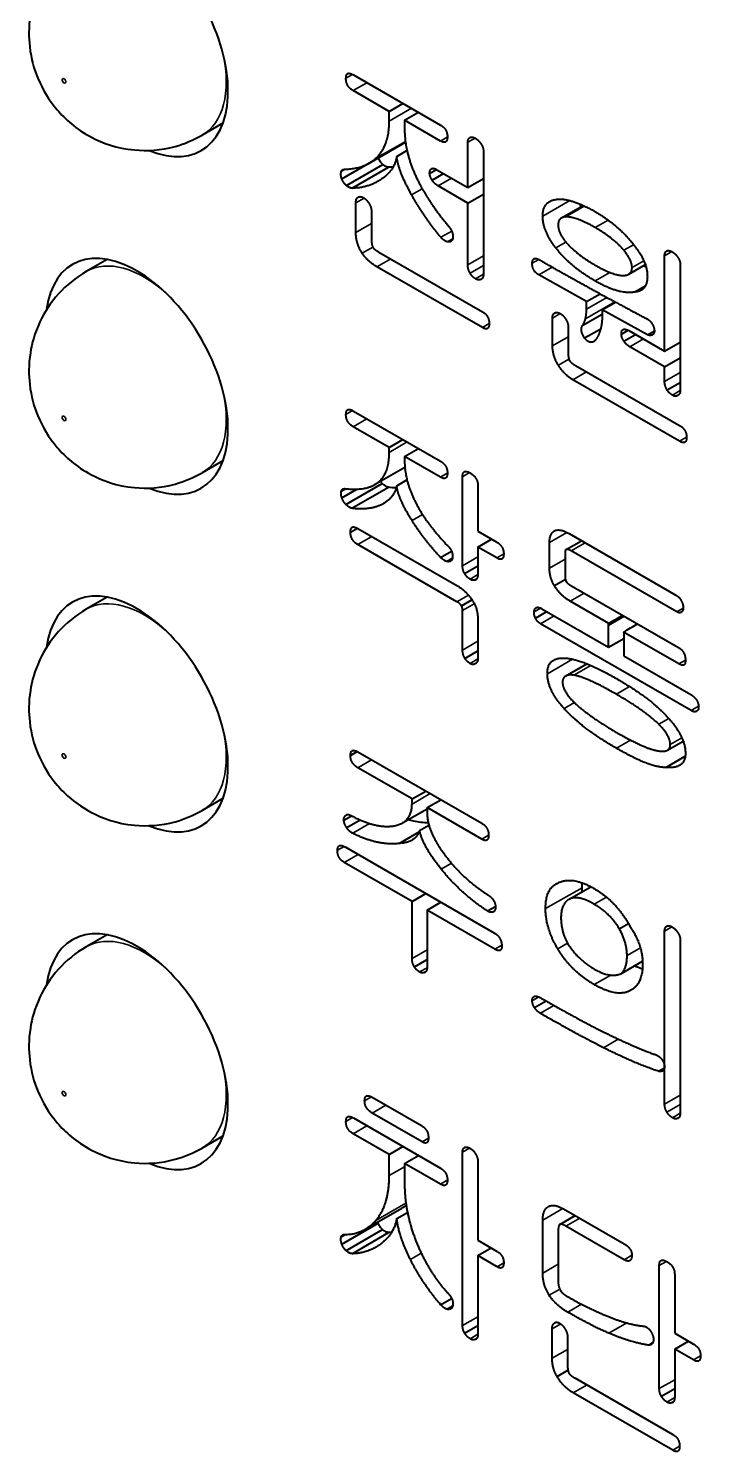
# Model space of a CAD drawing. Header units: millimetres. Extents: x 12 to 1415, y 12 to 997.
# Drawn here: x 1039.12 to 1046.94, y 760.18 to 776.72 of the extents above; entities that cross this region are included whole.
import ezdxf

# ---------------------------------------------------------------- set-up
doc = ezdxf.new("R2010")
doc.units = ezdxf.units.MM
doc.header["$LTSCALE"] = 1.2
doc.layers.add('가시적인 것(ISO)', color=7, linetype='Continuous', lineweight=40)
doc.layers.add('가시적인 좁은 것(ISO)', color=7, linetype='Continuous', lineweight=35)

msp = doc.modelspace()

# ---------------------------------------------------------------- linework, layer by layer
at = {"layer": '가시적인 것(ISO)'}
for p, q in [((1042.901, 776.179), (1043.916, 775.595)), ((1043.318, 775.755), (1042.898, 775.996)), ((1043.318, 775.755), (1043.478, 775.847)), ((1043.318, 775.642), (1043.318, 775.755)), ((1043.497, 775.652), (1043.657, 775.744)), ((1041.384, 775.618), (1041.141, 775.478)), ((1043.916, 775.41), (1043.497, 775.652)), ((1043.497, 775.652), (1043.497, 775.544)), ((1043.086, 775.153), (1043.507, 775.395)), ((1044.232, 774.87), (1044.232, 775.395)), ((1043.405, 775.229), (1043.524, 775.298)), ((1044.414, 775.292), (1044.414, 773.866)), ((1042.766, 774.969), (1043.191, 775.213)), ((1042.82, 774.892), (1043.244, 775.136)), ((1042.886, 774.862), (1043.31, 775.106)), ((1043.788, 775.034), (1043.868, 775.08)), ((1043.873, 775.077), (1044.232, 774.87)), ((1043.816, 774.956), (1043.95, 775.033)), ((1044.232, 774.87), (1044.414, 774.975)), ((1044.232, 774.689), (1043.886, 774.889)), ((1044.232, 774.689), (1044.414, 774.794)), ((1042.93, 774.347), (1042.93, 774.69)), ((1043.112, 774.586), (1043.112, 774.263)), ((1044.232, 773.97), (1044.232, 774.689)), ((1045.322, 774.517), (1045.573, 774.661)), ((1045.366, 774.529), (1045.585, 774.656)), ((1043.198, 774.119), (1044.402, 773.426)), ((1046.522, 772.967), (1046.522, 774.076)), ((1040.036, 774.033), (1039.794, 773.893)), ((1044.402, 773.242), (1043.175, 773.948)), ((1046.104, 773.862), (1046.298, 773.974)), ((1046.704, 773.973), (1046.704, 772.509)), ((1044.388, 773.803), (1044.393, 773.806)), ((1045.613, 773.543), (1045.059, 773.854)), ((1045.613, 773.543), (1045.772, 773.634)), ((1046.178, 773.656), (1046.298, 773.725)), ((1045.243, 773.411), (1045.247, 773.413)), ((1045.613, 773.455), (1045.613, 773.543)), ((1045.795, 773.446), (1045.952, 773.536)), ((1046.324, 773.159), (1045.795, 773.446)), ((1045.795, 773.446), (1045.795, 773.37)), ((1045.218, 773.029), (1045.218, 773.353)), ((1045.4, 773.249), (1045.4, 772.945)), ((1045.571, 773.27), (1045.795, 773.399)), ((1045.591, 773.121), (1045.778, 773.229)), ((1046.019, 773.164), (1046.099, 773.21)), ((1046.049, 773.083), (1046.184, 773.161)), ((1046.104, 773.207), (1046.522, 772.967)), ((1046.324, 773.159), (1046.403, 773.204)), ((1046.522, 772.785), (1046.118, 773.018)), ((1046.522, 772.967), (1046.704, 773.071)), ((1045.487, 772.801), (1046.697, 772.104)), ((1046.522, 772.785), (1046.704, 772.89)), ((1046.522, 772.614), (1046.522, 772.785)), ((1046.697, 771.92), (1045.454, 772.636)), ((1046.55, 772.517), (1046.704, 772.605)), ((1046.66, 772.447), (1046.688, 772.463)), ((1042.901, 772.272), (1043.916, 771.688)), ((1043.318, 771.848), (1042.898, 772.09)), ((1043.318, 771.848), (1043.478, 771.94)), ((1043.318, 771.791), (1043.318, 771.848)), ((1043.497, 771.745), (1043.657, 771.837)), ((1041.384, 771.693), (1041.141, 771.554)), ((1043.148, 771.416), (1043.5, 771.619)), ((1043.916, 771.503), (1043.497, 771.745)), ((1043.497, 771.745), (1043.497, 771.693)), ((1042.812, 771.187), (1043.236, 771.431)), ((1043.405, 771.404), (1043.524, 771.473)), ((1044.171, 770.473), (1044.171, 771.508)), ((1042.76, 771.34), (1042.81, 771.369)), ((1042.766, 771.264), (1042.94, 771.364)), ((1042.883, 771.141), (1043.308, 771.385)), ((1044.349, 771.405), (1044.349, 770.876)), ((1042.868, 770.862), (1042.95, 770.909)), ((1042.952, 770.907), (1044.105, 770.244)), ((1044.349, 770.876), (1044.569, 770.749)), ((1044.349, 770.691), (1044.509, 770.783)), ((1045.375, 770.662), (1045.554, 770.765)), ((1045.378, 770.663), (1045.555, 770.765)), ((1045.41, 770.849), (1046.654, 770.132)), ((1044.105, 770.056), (1042.952, 770.72)), ((1043.915, 770.571), (1044.042, 770.644)), ((1044.569, 770.564), (1044.349, 770.691)), ((1044.349, 770.691), (1044.349, 770.37)), ((1045.183, 770.447), (1045.183, 770.744)), ((1045.364, 770.628), (1045.364, 770.35)), ((1046.665, 769.938), (1045.433, 770.647)), ((1043.988, 770.523), (1044.053, 770.56)), ((1044.195, 770.384), (1044.349, 770.473)), ((1044.319, 770.311), (1044.333, 770.319)), ((1045.239, 770.244), (1045.367, 770.318)), ((1040.036, 770.109), (1039.794, 769.969)), ((1045.43, 770.245), (1046.683, 769.524)), ((1044.158, 770.009), (1044.28, 770.079)), ((1044.171, 769.493), (1044.171, 769.953)), ((1045.019, 769.865), (1045.152, 769.941)), ((1045.095, 769.974), (1045.87, 769.527)), ((1045.872, 769.803), (1045.423, 770.061)), ((1044.349, 769.85), (1044.349, 769.39)), ((1046.83, 768.79), (1045.077, 769.8)), ((1045.87, 769.527), (1045.87, 769.78)), ((1045.87, 769.527), (1046.046, 769.629)), ((1046.687, 769.334), (1046.045, 769.703)), ((1046.046, 769.684), (1046.046, 769.426)), ((1044.198, 769.397), (1044.349, 769.484)), ((1044.304, 769.329), (1044.334, 769.346)), ((1045.369, 769.191), (1045.617, 769.334)), ((1046.046, 769.426), (1046.828, 768.976)), ((1042.868, 768.27), (1042.945, 768.315)), ((1042.953, 768.31), (1044.395, 767.48)), ((1046.556, 768.33), (1046.738, 768.435)), ((1043.583, 767.763), (1042.952, 768.126)), ((1046.535, 768.13), (1046.762, 768.262)), ((1043.583, 767.763), (1043.743, 767.855)), ((1041.384, 767.769), (1041.141, 767.629)), ((1043.474, 767.485), (1043.759, 767.65)), ((1043.583, 767.703), (1043.583, 767.763)), ((1043.759, 767.662), (1043.919, 767.754)), ((1044.395, 767.296), (1043.759, 767.662)), ((1043.759, 767.662), (1043.759, 767.598)), ((1042.79, 767.517), (1042.878, 767.568)), ((1042.821, 767.577), (1042.83, 767.582)), ((1042.823, 767.43), (1042.979, 767.519)), ((1043.671, 767.396), (1043.78, 767.458)), ((1043.432, 767.246), (1043.666, 767.381)), ((1042.804, 767.205), (1044.543, 766.204)), ((1043.583, 766.572), (1042.795, 767.026)), ((1043.583, 766.572), (1043.743, 766.664)), ((1045.412, 766.598), (1045.664, 766.743)), ((1043.583, 765.907), (1043.583, 766.572)), ((1043.759, 766.471), (1043.919, 766.563)), ((1044.547, 766.017), (1043.759, 766.471)), ((1043.759, 766.471), (1043.759, 765.808)), ((1044.461, 766.461), (1044.555, 766.515)), ((1044.527, 766.45), (1044.535, 766.455)), ((1045.994, 766.255), (1046.101, 766.317)), ((1040.036, 766.185), (1039.794, 766.045)), ((1046.522, 764.217), (1046.522, 766.228)), ((1046.704, 766.125), (1046.704, 764.112)), ((1043.611, 765.81), (1043.759, 765.896)), ((1046.013, 765.732), (1046.265, 765.877)), ((1043.733, 765.748), (1043.739, 765.751)), ((1045.008, 765.338), (1045.142, 765.415)), ((1046.451, 764.598), (1046.519, 764.638)), ((1043.12, 764.296), (1043.692, 763.967)), ((1042.901, 764.055), (1043.916, 763.471)), ((1043.7, 763.778), (1043.12, 764.112)), ((1046.678, 764.052), (1046.684, 764.056)), ((1041.384, 763.845), (1041.141, 763.705)), ((1043.318, 763.631), (1042.898, 763.872)), ((1043.318, 763.631), (1043.478, 763.723)), ((1044.171, 761.642), (1044.171, 763.658)), ((1043.318, 763.386), (1043.318, 763.631)), ((1043.497, 763.528), (1043.657, 763.62)), ((1043.916, 763.286), (1043.497, 763.528)), ((1043.497, 763.528), (1043.497, 763.283)), ((1044.349, 763.555), (1044.349, 762.634)), ((1043.04, 762.761), (1043.464, 763.006)), ((1045.345, 762.999), (1046.053, 762.591)), ((1042.766, 762.589), (1043.191, 762.833)), ((1043.405, 762.886), (1043.53, 762.958)), ((1045.104, 762.252), (1045.104, 762.869)), ((1045.301, 762.818), (1045.48, 762.921)), ((1042.815, 762.513), (1043.239, 762.758)), ((1042.886, 762.478), (1043.31, 762.723)), ((1045.283, 762.723), (1045.283, 762.162)), ((1046.051, 762.408), (1045.374, 762.798)), ((1044.349, 762.634), (1044.573, 762.505)), ((1044.349, 762.455), (1044.505, 762.545)), ((1044.573, 762.326), (1044.349, 762.455)), ((1044.349, 762.455), (1044.349, 761.539)), ((1046.46, 760.91), (1046.46, 762.341)), ((1046.639, 762.238), (1046.639, 761.554)), ((1043.916, 761.885), (1044.044, 761.959)), ((1045.243, 761.674), (1045.25, 761.678)), ((1044.195, 761.556), (1044.349, 761.645)), ((1045.214, 761.263), (1045.214, 761.604)), ((1045.393, 761.501), (1045.393, 761.176)), ((1046.639, 761.554), (1046.859, 761.428)), ((1044.322, 761.483), (1044.333, 761.49)), ((1046.337, 761.415), (1046.386, 761.444)), ((1046.639, 761.37), (1046.799, 761.462)), ((1046.859, 761.243), (1046.639, 761.37)), ((1046.639, 761.37), (1046.639, 760.807)), ((1045.271, 761.051), (1045.397, 761.124)), ((1045.477, 761.034), (1046.616, 760.378)), ((1046.616, 760.194), (1045.459, 760.86)), ((1046.485, 760.821), (1046.639, 760.91)), ((1046.61, 760.747), (1046.622, 760.754))]:
    msp.add_line(p, q, dxfattribs=at)
for centre in [(1040.382, 776.599), (1040.382, 772.675), (1040.382, 768.75), (1040.382, 764.826)]:
    msp.add_ellipse(centre, major_axis=(-0.749, 1.3), ratio=0.578093, start_param=2.493727, end_param=6.931051, dxfattribs=at)
for points, knots in [([(1039.794, 777.818), (1039.671, 777.747), (1039.56, 777.656), (1039.376, 777.452), (1039.304, 777.339), (1039.193, 777.103), (1039.16, 776.982), (1039.12, 776.732), (1039.123, 776.612), (1039.151, 776.363), (1039.186, 776.246), (1039.286, 776.005), (1039.357, 775.888), (1039.549, 775.663), (1039.668, 775.552), (1039.982, 775.387), (1040.144, 775.325), (1040.497, 775.293), (1040.661, 775.302), (1040.935, 775.377), (1041.042, 775.421), (1041.141, 775.478)], [2.354261, 2.354261, 2.354261, 2.354261, 2.539261, 2.539261, 2.736733, 2.736733, 2.973072, 2.973072, 3.2821, 3.2821, 3.703179, 3.703179, 4.238326, 4.238326, 4.756496, 4.756496, 5.108856, 5.108856, 5.346356, 5.346356, 5.495853, 5.495853, 5.495853, 5.495853]), ([(1043.244, 775.136), (1043.233, 775.146), (1043.223, 775.158), (1043.204, 775.184), (1043.197, 775.198), (1043.191, 775.213)], [-0.01628679, -0.01628679, -0.01628679, -0.01628679, -0.00815196, -0.00815196, 0, 0, 0, 0]), ([(1043.31, 775.106), (1043.3, 775.107), (1043.288, 775.109), (1043.266, 775.12), (1043.255, 775.127), (1043.244, 775.136)], [-0.01606086, -0.01606086, -0.01606086, -0.01606086, -0.00776276, -0.00776276, 0, 0, 0, 0]), ([(1045.55, 774.648), (1045.549, 774.65), (1045.549, 774.653), (1045.546, 774.662), (1045.544, 774.668), (1045.542, 774.675)], [-0.025621611, -0.025621611, -0.025621611, -0.025621611, -0.024255516, -0.024255516, -0.020637412, -0.020637412, -0.020637412, -0.020637412]), ([(1039.794, 773.893), (1039.671, 773.823), (1039.56, 773.732), (1039.376, 773.528), (1039.304, 773.415), (1039.193, 773.178), (1039.16, 773.057), (1039.12, 772.808), (1039.123, 772.688), (1039.151, 772.439), (1039.186, 772.322), (1039.286, 772.081), (1039.357, 771.964), (1039.549, 771.739), (1039.668, 771.628), (1039.982, 771.463), (1040.144, 771.401), (1040.497, 771.369), (1040.661, 771.377), (1040.935, 771.453), (1041.042, 771.496), (1041.141, 771.554)], [2.354261, 2.354261, 2.354261, 2.354261, 2.539261, 2.539261, 2.736733, 2.736733, 2.973072, 2.973072, 3.2821, 3.2821, 3.703179, 3.703179, 4.238326, 4.238326, 4.756496, 4.756496, 5.108856, 5.108856, 5.346356, 5.346356, 5.495853, 5.495853, 5.495853, 5.495853]), ([(1043.308, 771.385), (1043.296, 771.389), (1043.283, 771.395), (1043.259, 771.41), (1043.247, 771.42), (1043.236, 771.431)], [-0.01722021, -0.01722021, -0.01722021, -0.01722021, -0.0085263, -0.0085263, 0, 0, 0, 0]), ([(1039.794, 769.969), (1039.671, 769.898), (1039.56, 769.807), (1039.376, 769.603), (1039.304, 769.49), (1039.193, 769.254), (1039.16, 769.133), (1039.12, 768.884), (1039.123, 768.763), (1039.151, 768.515), (1039.186, 768.397), (1039.286, 768.157), (1039.357, 768.039), (1039.549, 767.814), (1039.668, 767.704), (1039.982, 767.539), (1040.144, 767.477), (1040.497, 767.445), (1040.661, 767.453), (1040.935, 767.528), (1041.042, 767.572), (1041.141, 767.629)], [2.354261, 2.354261, 2.354261, 2.354261, 2.539261, 2.539261, 2.736733, 2.736733, 2.973072, 2.973072, 3.2821, 3.2821, 3.703179, 3.703179, 4.238326, 4.238326, 4.756496, 4.756496, 5.108856, 5.108856, 5.346356, 5.346356, 5.495853, 5.495853, 5.495853, 5.495853]), ([(1046.743, 768.421), (1046.738, 768.422), (1046.734, 768.424), (1046.728, 768.427), (1046.727, 768.427), (1046.725, 768.428)], [-0.082084326, -0.082084326, -0.082084326, -0.082084326, -0.078669965, -0.078669965, -0.077842253, -0.077842253, -0.077842253, -0.077842253]), ([(1043.773, 767.485), (1043.718, 767.485), (1043.66, 767.492), (1043.58, 767.509), (1043.558, 767.515), (1043.537, 767.521)], [-0.11230355, -0.11230355, -0.11230355, -0.11230355, -0.06842516, -0.06842516, -0.05257101, -0.05257101, -0.05257101, -0.05257101]), ([(1039.794, 766.045), (1039.671, 765.974), (1039.56, 765.883), (1039.376, 765.679), (1039.304, 765.566), (1039.193, 765.33), (1039.16, 765.209), (1039.12, 764.959), (1039.123, 764.839), (1039.151, 764.59), (1039.186, 764.473), (1039.286, 764.232), (1039.357, 764.115), (1039.549, 763.89), (1039.668, 763.779), (1039.982, 763.615), (1040.144, 763.553), (1040.497, 763.52), (1040.661, 763.529), (1040.935, 763.604), (1041.042, 763.648), (1041.141, 763.705)], [2.354261, 2.354261, 2.354261, 2.354261, 2.539261, 2.539261, 2.736733, 2.736733, 2.973072, 2.973072, 3.2821, 3.2821, 3.703179, 3.703179, 4.238326, 4.238326, 4.756496, 4.756496, 5.108856, 5.108856, 5.346356, 5.346356, 5.495853, 5.495853, 5.495853, 5.495853]), ([(1043.239, 762.758), (1043.229, 762.768), (1043.22, 762.78), (1043.203, 762.805), (1043.196, 762.819), (1043.191, 762.833)], [-0.01531251, -0.01531251, -0.01531251, -0.01531251, -0.00772688, -0.00772688, 0, 0, 0, 0]), ([(1043.31, 762.723), (1043.299, 762.724), (1043.287, 762.727), (1043.263, 762.739), (1043.251, 762.747), (1043.239, 762.758)], [-0.01738165, -0.01738165, -0.01738165, -0.01738165, -0.00873453, -0.00873453, 0, 0, 0, 0])]:
    msp.add_open_spline(points, degree=3, knots=knots, dxfattribs=at)
for points, degree in [([(1042.815, 776.14), (1042.815, 776.229), (1042.901, 776.179)], 2), ([(1042.898, 775.996), (1042.813, 776.045), (1042.815, 776.14)], 2), ([(1043.16, 775.207), (1043.318, 775.349), (1043.318, 775.642)], 2), ([(1043.916, 775.595), (1043.995, 775.55), (1043.995, 775.459)], 2), ([(1043.497, 775.544), (1043.497, 775.253), (1043.659, 774.935)], 2), ([(1043.995, 775.459), (1043.995, 775.365), (1043.916, 775.41)], 2), ([(1044.232, 775.395), (1044.232, 775.438), (1044.26, 775.452)], 2), ([(1044.26, 775.452), (1044.285, 775.462), (1044.323, 775.44)], 2), ([(1044.323, 775.44), (1044.359, 775.419), (1044.384, 775.379)], 2), ([(1043.405, 775.229), (1043.378, 775.066), (1043.23, 774.969)], 2), ([(1043.579, 774.784), (1043.425, 775.057), (1043.405, 775.229)], 2), ([(1044.384, 775.379), (1044.414, 775.338), (1044.414, 775.292)], 2), ([(1042.76, 775.054), (1042.766, 775.08), (1042.795, 775.081)], 2), ([(1042.795, 775.081), (1043.028, 775.087), (1043.16, 775.207)], 2), ([(1043.191, 775.213), (1043.191, 775.213), (1043.191, 775.213), (1043.191, 775.213)], 3), ([(1043.363, 775.108), (1043.346, 775.107), (1043.328, 775.106), (1043.31, 775.106)], 3), ([(1043.788, 775.034), (1043.788, 775.075), (1043.81, 775.088)], 2), ([(1043.81, 775.088), (1043.832, 775.101), (1043.873, 775.077)], 2), ([(1042.766, 774.969), (1042.75, 775.015), (1042.76, 775.054)], 2), ([(1042.82, 774.892), (1042.786, 774.923), (1042.766, 774.969)], 2), ([(1042.886, 774.862), (1042.852, 774.864), (1042.82, 774.892)], 2), ([(1043.23, 774.969), (1043.08, 774.863), (1042.886, 774.862)], 2), ([(1043.659, 774.935), (1043.784, 774.688), (1044.01, 774.418)], 2), ([(1043.816, 774.956), (1043.791, 774.996), (1043.788, 775.034)], 2), ([(1043.886, 774.889), (1043.843, 774.913), (1043.816, 774.956)], 2), ([(1042.93, 774.69), (1042.93, 774.743), (1042.956, 774.758)], 2), ([(1042.956, 774.758), (1042.981, 774.772), (1043.021, 774.749)], 2), ([(1043.021, 774.749), (1043.058, 774.728), (1043.085, 774.68)], 2), ([(1043.919, 774.291), (1043.725, 774.523), (1043.579, 774.784)], 2), ([(1045.104, 774.537), (1045.104, 774.707), (1045.256, 774.731)], 2), ([(1045.256, 774.731), (1045.419, 774.758), (1045.714, 774.588)], 2), ([(1043.085, 774.68), (1043.112, 774.638), (1043.112, 774.586)], 2), ([(1045.714, 774.588), (1046.004, 774.421), (1046.178, 774.181)], 2), ([(1044.01, 774.418), (1044.048, 774.372), (1044.056, 774.326)], 2), ([(1045.256, 774.168), (1045.104, 774.365), (1045.104, 774.537)], 2), ([(1045.366, 774.529), (1045.283, 774.521), (1045.283, 774.434)], 2), ([(1045.283, 774.434), (1045.283, 774.346), (1045.367, 774.244)], 2), ([(1045.714, 774.404), (1045.491, 774.532), (1045.366, 774.529)], 2), ([(1046.048, 774.14), (1045.932, 774.278), (1045.714, 774.404)], 2), ([(1043.003, 774.108), (1042.93, 774.219), (1042.93, 774.347)], 2), ([(1043.112, 774.263), (1043.112, 774.202), (1043.129, 774.171)], 2), ([(1043.993, 774.239), (1043.953, 774.25), (1043.919, 774.291)], 2), ([(1044.05, 774.257), (1044.026, 774.229), (1043.993, 774.239)], 2), ([(1044.056, 774.326), (1044.065, 774.28), (1044.05, 774.257)], 2), ([(1045.367, 774.244), (1045.491, 774.096), (1045.714, 773.968)], 2), ([(1043.175, 773.948), (1043.065, 774.011), (1043.003, 774.108)], 2), ([(1043.129, 774.171), (1043.142, 774.152), (1043.198, 774.119)], 2), ([(1045.714, 773.784), (1045.419, 773.953), (1045.256, 774.168)], 2), ([(1046.143, 773.939), (1046.143, 774.025), (1046.048, 774.14)], 2), ([(1046.178, 774.181), (1046.321, 774.006), (1046.321, 773.836)], 2), ([(1046.522, 774.076), (1046.522, 774.119), (1046.55, 774.134)], 2), ([(1046.55, 774.134), (1046.574, 774.143), (1046.613, 774.121)], 2), ([(1046.613, 774.121), (1046.649, 774.101), (1046.673, 774.061)], 2), ([(1044.259, 773.874), (1044.232, 773.919), (1044.232, 773.97)], 2), ([(1044.982, 773.99), (1044.985, 774.076), (1045.066, 774.029)], 2), ([(1045.059, 773.854), (1044.979, 773.9), (1044.982, 773.99)], 2), ([(1045.066, 774.029), (1045.386, 773.845), (1045.725, 773.66)], 2), ([(1045.714, 773.968), (1045.932, 773.842), (1046.048, 773.847)], 2), ([(1046.048, 773.847), (1046.143, 773.853), (1046.143, 773.939)], 2), ([(1046.307, 773.944), (1046.296, 773.949), (1046.284, 773.954), (1046.272, 773.959)], 3), ([(1046.673, 774.061), (1046.704, 774.02), (1046.704, 773.973)], 2), ([(1044.323, 773.808), (1044.283, 773.831), (1044.259, 773.874)], 2), ([(1044.388, 773.803), (1044.36, 773.787), (1044.323, 773.808)], 2), ([(1044.414, 773.866), (1044.414, 773.815), (1044.388, 773.803)], 2), ([(1046.178, 773.656), (1046.004, 773.617), (1045.714, 773.784)], 2), ([(1046.321, 773.836), (1046.321, 773.666), (1046.178, 773.656)], 2), ([(1045.725, 773.66), (1046.097, 773.456), (1046.302, 773.351)], 2), ([(1044.402, 773.426), (1044.481, 773.38), (1044.481, 773.29)], 2), ([(1045.218, 773.353), (1045.218, 773.401), (1045.243, 773.411)], 2), ([(1045.243, 773.411), (1045.269, 773.427), (1045.309, 773.404)], 2), ([(1045.309, 773.404), (1045.346, 773.383), (1045.371, 773.34)], 2), ([(1045.601, 773.343), (1045.613, 773.39), (1045.613, 773.455)], 2), ([(1044.481, 773.29), (1044.481, 773.196), (1044.402, 773.242)], 2), ([(1045.371, 773.34), (1045.4, 773.296), (1045.4, 773.249)], 2), ([(1045.591, 773.121), (1045.528, 773.218), (1045.571, 773.27)], 2), ([(1045.571, 773.27), (1045.588, 773.296), (1045.601, 773.343)], 2), ([(1045.795, 773.37), (1045.795, 773.269), (1045.764, 773.184)], 2), ([(1046.302, 773.351), (1046.346, 773.332), (1046.371, 773.295)], 2), ([(1046.371, 773.295), (1046.398, 773.254), (1046.403, 773.207)], 2), ([(1045.7, 773.079), (1045.643, 773.05), (1045.591, 773.121)], 2), ([(1045.764, 773.184), (1045.74, 773.113), (1045.7, 773.079)], 2), ([(1046.019, 773.164), (1046.016, 773.206), (1046.039, 773.219)], 2), ([(1046.049, 773.083), (1046.019, 773.128), (1046.019, 773.164)], 2), ([(1046.039, 773.219), (1046.064, 773.23), (1046.104, 773.207)], 2), ([(1046.118, 773.018), (1046.074, 773.043), (1046.049, 773.083)], 2), ([(1046.385, 773.16), (1046.359, 773.142), (1046.324, 773.159)], 2), ([(1046.403, 773.207), (1046.403, 773.175), (1046.385, 773.16)], 2), ([(1045.286, 772.804), (1045.218, 772.916), (1045.218, 773.029)], 2), ([(1045.4, 772.945), (1045.4, 772.885), (1045.418, 772.854)], 2), ([(1045.454, 772.636), (1045.353, 772.694), (1045.286, 772.804)], 2), ([(1045.418, 772.854), (1045.43, 772.834), (1045.487, 772.801)], 2), ([(1046.55, 772.517), (1046.522, 772.566), (1046.522, 772.614)], 2), ([(1046.613, 772.456), (1046.574, 772.479), (1046.55, 772.517)], 2), ([(1046.66, 772.447), (1046.649, 772.436), (1046.613, 772.456)], 2), ([(1046.704, 772.509), (1046.704, 772.46), (1046.66, 772.447)], 2), ([(1042.815, 772.233), (1042.815, 772.322), (1042.901, 772.272)], 2), ([(1042.898, 772.09), (1042.813, 772.139), (1042.815, 772.233)], 2), ([(1046.697, 772.104), (1046.778, 772.058), (1046.778, 771.967)], 2), ([(1046.778, 771.967), (1046.778, 771.873), (1046.697, 771.92)], 2), ([(1043.169, 771.429), (1043.318, 771.528), (1043.318, 771.791)], 2), ([(1043.497, 771.693), (1043.497, 771.433), (1043.655, 771.153)], 2), ([(1043.916, 771.688), (1043.995, 771.643), (1043.995, 771.552)], 2), ([(1042.805, 771.369), (1043.046, 771.343), (1043.169, 771.429)], 2), ([(1043.236, 771.431), (1043.229, 771.439), (1043.223, 771.447), (1043.217, 771.456)], 3), ([(1043.995, 771.552), (1043.995, 771.458), (1043.916, 771.503)], 2), ([(1044.171, 771.508), (1044.171, 771.603), (1044.259, 771.553)], 2), ([(1044.259, 771.553), (1044.349, 771.5), (1044.349, 771.405)], 2), ([(1042.766, 771.264), (1042.753, 771.308), (1042.76, 771.34)], 2), ([(1042.76, 771.34), (1042.772, 771.374), (1042.805, 771.369)], 2), ([(1042.812, 771.187), (1042.784, 771.217), (1042.766, 771.264)], 2), ([(1043.405, 771.404), (1043.374, 771.259), (1043.234, 771.186)], 2), ([(1043.398, 771.379), (1043.369, 771.379), (1043.338, 771.382), (1043.308, 771.385)], 3), ([(1043.583, 770.999), (1043.424, 771.251), (1043.405, 771.404)], 2), ([(1042.883, 771.141), (1042.846, 771.153), (1042.812, 771.187)], 2), ([(1043.234, 771.186), (1043.091, 771.115), (1042.883, 771.141)], 2), ([(1043.655, 771.153), (1043.781, 770.929), (1044.01, 770.693)], 2), ([(1042.868, 770.862), (1042.865, 770.957), (1042.952, 770.907)], 2), ([(1043.915, 770.571), (1043.729, 770.77), (1043.583, 770.999)], 2), ([(1042.952, 770.72), (1042.868, 770.768), (1042.868, 770.862)], 2), ([(1045.183, 770.744), (1045.183, 770.847), (1045.243, 770.881)], 2), ([(1045.243, 770.881), (1045.306, 770.908), (1045.41, 770.849)], 2), ([(1044.01, 770.693), (1044.04, 770.663), (1044.051, 770.618)], 2), ([(1044.051, 770.618), (1044.061, 770.571), (1044.047, 770.543)], 2), ([(1044.569, 770.749), (1044.65, 770.702), (1044.65, 770.612)], 2), ([(1044.65, 770.612), (1044.65, 770.518), (1044.569, 770.564)], 2), ([(1045.378, 770.663), (1045.364, 770.66), (1045.364, 770.628)], 2), ([(1045.433, 770.647), (1045.395, 770.67), (1045.378, 770.663)], 2), ([(1043.988, 770.523), (1043.955, 770.532), (1043.915, 770.571)], 2), ([(1044.047, 770.543), (1044.028, 770.514), (1043.988, 770.523)], 2), ([(1044.195, 770.384), (1044.171, 770.424), (1044.171, 770.473)], 2), ([(1045.239, 770.244), (1045.183, 770.334), (1045.183, 770.447)], 2), ([(1044.259, 770.317), (1044.221, 770.339), (1044.195, 770.384)], 2), ([(1044.319, 770.311), (1044.296, 770.296), (1044.259, 770.317)], 2), ([(1044.349, 770.37), (1044.349, 770.321), (1044.319, 770.311)], 2), ([(1045.364, 770.35), (1045.364, 770.312), (1045.379, 770.287)], 2), ([(1045.379, 770.287), (1045.39, 770.268), (1045.43, 770.245)], 2), ([(1044.105, 770.244), (1044.221, 770.176), (1044.293, 770.059)], 2), ([(1045.423, 770.061), (1045.311, 770.126), (1045.239, 770.244)], 2), ([(1046.654, 770.132), (1046.693, 770.11), (1046.713, 770.071)], 2), ([(1044.158, 770.009), (1044.142, 770.035), (1044.105, 770.056)], 2), ([(1044.171, 769.953), (1044.171, 769.99), (1044.158, 770.009)], 2), ([(1044.293, 770.059), (1044.349, 769.969), (1044.349, 769.85)], 2), ([(1045.004, 769.939), (1045.007, 769.971), (1045.027, 769.987)], 2), ([(1045.019, 769.865), (1045.001, 769.904), (1045.004, 769.939)], 2), ([(1045.027, 769.987), (1045.053, 769.998), (1045.095, 769.974)], 2), ([(1046.722, 769.94), (1046.702, 769.916), (1046.665, 769.938)], 2), ([(1046.713, 770.071), (1046.737, 770.03), (1046.739, 769.987)], 2), ([(1046.739, 769.987), (1046.739, 769.954), (1046.722, 769.94)], 2), ([(1045.077, 769.8), (1045.04, 769.821), (1045.019, 769.865)], 2), ([(1045.87, 769.78), (1045.87, 769.793), (1045.872, 769.803)], 2), ([(1046.035, 769.897), (1045.981, 769.866), (1045.926, 769.834), (1045.872, 769.803)], 3), ([(1046.045, 769.703), (1046.1, 769.735), (1046.154, 769.766), (1046.208, 769.797)], 3), ([(1046.045, 769.703), (1046.046, 769.694), (1046.046, 769.684)], 2), ([(1044.198, 769.397), (1044.171, 769.446), (1044.171, 769.493)], 2), ([(1046.683, 769.524), (1046.764, 769.477), (1046.764, 769.374)], 2), ([(1044.259, 769.338), (1044.223, 769.358), (1044.198, 769.397)], 2), ([(1044.304, 769.329), (1044.294, 769.317), (1044.259, 769.338)], 2), ([(1044.349, 769.39), (1044.349, 769.343), (1044.304, 769.329)], 2), ([(1045.158, 769.219), (1045.158, 769.408), (1045.352, 769.401)], 2), ([(1045.352, 769.401), (1045.558, 769.394), (1045.961, 769.162)], 2), ([(1045.606, 769.328), (1045.605, 769.332), (1045.603, 769.336), (1045.602, 769.34)], 3), ([(1046.764, 769.374), (1046.767, 769.288), (1046.687, 769.334)], 2), ([(1045.352, 768.815), (1045.158, 769.031), (1045.158, 769.219)], 2), ([(1045.466, 769.201), (1045.334, 769.221), (1045.334, 769.118)], 2), ([(1045.334, 769.118), (1045.334, 769.019), (1045.472, 768.884)], 2), ([(1045.961, 768.981), (1045.626, 769.174), (1045.466, 769.201)], 2), ([(1045.961, 769.162), (1046.364, 768.93), (1046.559, 768.711)], 2), ([(1046.453, 768.632), (1046.294, 768.789), (1045.961, 768.981)], 2), ([(1046.828, 768.976), (1046.869, 768.952), (1046.894, 768.913)], 2), ([(1045.961, 768.353), (1045.558, 768.585), (1045.352, 768.815)], 2), ([(1045.472, 768.884), (1045.626, 768.73), (1045.961, 768.537)], 2), ([(1046.894, 768.782), (1046.869, 768.768), (1046.83, 768.79)], 2), ([(1046.894, 768.913), (1046.918, 768.87), (1046.918, 768.833)], 2), ([(1046.918, 768.833), (1046.918, 768.797), (1046.894, 768.782)], 2), ([(1046.588, 768.395), (1046.588, 768.499), (1046.453, 768.632)], 2), ([(1046.559, 768.711), (1046.764, 768.486), (1046.764, 768.294)], 2), ([(1045.961, 768.537), (1046.294, 768.345), (1046.444, 768.323)], 2), ([(1042.868, 768.27), (1042.868, 768.359), (1042.953, 768.31)], 2), ([(1046.535, 768.13), (1046.361, 768.122), (1045.961, 768.353)], 2), ([(1046.444, 768.323), (1046.588, 768.297), (1046.588, 768.395)], 2), ([(1046.764, 768.294), (1046.764, 768.106), (1046.535, 768.13)], 2), ([(1042.952, 768.126), (1042.865, 768.176), (1042.868, 768.27)], 2), ([(1043.381, 767.452), (1043.583, 767.493), (1043.583, 767.703)], 2), ([(1042.79, 767.517), (1042.787, 767.557), (1042.821, 767.577)], 2), ([(1042.823, 767.43), (1042.794, 767.472), (1042.79, 767.517)], 2), ([(1042.821, 767.577), (1042.835, 767.593), (1042.887, 767.563)], 2), ([(1042.887, 767.563), (1043.178, 767.413), (1043.381, 767.452)], 2), ([(1043.759, 767.598), (1043.759, 767.39), (1043.959, 767.121)], 2), ([(1044.395, 767.48), (1044.474, 767.434), (1044.474, 767.344)], 2), ([(1042.893, 767.364), (1042.85, 767.385), (1042.823, 767.43)], 2), ([(1043.432, 767.246), (1043.191, 767.216), (1042.893, 767.364)], 2), ([(1043.671, 767.396), (1043.627, 767.254), (1043.432, 767.246)], 2), ([(1043.923, 766.947), (1043.711, 767.211), (1043.671, 767.396)], 2), ([(1044.474, 767.344), (1044.474, 767.25), (1044.395, 767.296)], 2), ([(1042.795, 767.026), (1042.713, 767.073), (1042.716, 767.167)], 2), ([(1042.716, 767.167), (1042.718, 767.255), (1042.804, 767.205)], 2), ([(1043.959, 767.121), (1044.166, 766.839), (1044.465, 766.648)], 2), ([(1044.461, 766.461), (1044.155, 766.661), (1043.923, 766.947)], 2), ([(1045.272, 766.782), (1045.437, 766.875), (1045.704, 766.721)], 2), ([(1045.562, 766.732), (1045.562, 766.751), (1045.562, 766.77), (1045.564, 766.788)], 3), ([(1044.465, 766.648), (1044.51, 766.622), (1044.536, 766.577)], 2), ([(1045.137, 766.488), (1045.137, 766.719), (1045.272, 766.782)], 2), ([(1045.563, 766.685), (1045.562, 766.701), (1045.562, 766.717), (1045.562, 766.732)], 3), ([(1045.704, 766.721), (1045.964, 766.572), (1046.13, 766.264)], 2), ([(1044.527, 766.45), (1044.503, 766.437), (1044.461, 766.461)], 2), ([(1044.554, 766.495), (1044.551, 766.461), (1044.527, 766.45)], 2), ([(1044.536, 766.577), (1044.558, 766.535), (1044.554, 766.495)], 2), ([(1045.279, 766.022), (1045.137, 766.259), (1045.137, 766.488)], 2), ([(1045.412, 766.598), (1045.316, 766.542), (1045.316, 766.385)], 2), ([(1045.704, 766.54), (1045.514, 766.649), (1045.412, 766.598)], 2), ([(1045.994, 766.255), (1045.888, 766.434), (1045.704, 766.54)], 2), ([(1045.316, 766.385), (1045.316, 766.228), (1045.388, 766.093)], 2), ([(1044.543, 766.204), (1044.624, 766.157), (1044.628, 766.054)], 2), ([(1046.085, 765.942), (1046.085, 766.098), (1045.994, 766.255)], 2), ([(1046.13, 766.264), (1046.266, 766.067), (1046.266, 765.838)], 2), ([(1046.522, 766.228), (1046.522, 766.271), (1046.55, 766.285)], 2), ([(1046.55, 766.285), (1046.574, 766.295), (1046.613, 766.273)], 2), ([(1046.613, 766.273), (1046.649, 766.252), (1046.673, 766.212)], 2), ([(1046.673, 766.212), (1046.704, 766.171), (1046.704, 766.125)], 2), ([(1044.628, 766.054), (1044.628, 765.97), (1044.547, 766.017)], 2), ([(1045.704, 765.605), (1045.434, 765.76), (1045.279, 766.022)], 2), ([(1045.388, 766.093), (1045.513, 765.895), (1045.704, 765.785)], 2), ([(1043.611, 765.81), (1043.583, 765.86), (1043.583, 765.907)], 2), ([(1043.671, 765.752), (1043.636, 765.772), (1043.611, 765.81)], 2), ([(1043.759, 765.808), (1043.759, 765.76), (1043.733, 765.748)], 2), ([(1046.013, 765.732), (1046.085, 765.785), (1046.085, 765.942)], 2), ([(1046.266, 765.838), (1046.266, 765.612), (1046.123, 765.535)], 2), ([(1046.264, 765.784), (1046.234, 765.795), (1046.204, 765.809), (1046.174, 765.825)], 3), ([(1043.733, 765.748), (1043.706, 765.732), (1043.671, 765.752)], 2), ([(1045.704, 765.785), (1045.888, 765.679), (1046.013, 765.732)], 2), ([(1044.982, 765.418), (1044.982, 765.457), (1045.005, 765.469)], 2), ([(1045.005, 765.469), (1045.034, 765.477), (1045.077, 765.453)], 2), ([(1046.123, 765.535), (1045.967, 765.454), (1045.704, 765.605)], 2), ([(1045.008, 765.338), (1044.982, 765.379), (1044.982, 765.418)], 2), ([(1045.077, 765.272), (1045.034, 765.296), (1045.008, 765.338)], 2), ([(1045.077, 765.453), (1045.472, 765.225), (1045.777, 765.072)], 2), ([(1045.811, 764.872), (1045.51, 765.022), (1045.077, 765.272)], 2), ([(1045.777, 765.072), (1046.156, 764.882), (1046.398, 764.798)], 2), ([(1046.451, 764.598), (1046.188, 764.684), (1045.811, 764.872)], 2), ([(1046.398, 764.798), (1046.445, 764.786), (1046.48, 764.748)], 2), ([(1046.48, 764.748), (1046.511, 764.711), (1046.519, 764.671)], 2), ([(1046.519, 764.671), (1046.525, 764.632), (1046.507, 764.608)], 2), ([(1046.507, 764.608), (1046.486, 764.59), (1046.451, 764.598)], 2), ([(1043.032, 764.256), (1043.032, 764.347), (1043.12, 764.296)], 2), ([(1043.12, 764.112), (1043.032, 764.163), (1043.032, 764.256)], 2), ([(1046.548, 764.124), (1046.522, 764.169), (1046.522, 764.217)], 2), ([(1042.815, 764.016), (1042.815, 764.105), (1042.901, 764.055)], 2), ([(1042.898, 763.872), (1042.813, 763.921), (1042.815, 764.016)], 2), ([(1046.613, 764.058), (1046.573, 764.081), (1046.548, 764.124)], 2), ([(1046.678, 764.052), (1046.65, 764.036), (1046.613, 764.058)], 2), ([(1046.704, 764.112), (1046.704, 764.064), (1046.678, 764.052)], 2), ([(1043.692, 763.967), (1043.772, 763.921), (1043.774, 763.83)], 2), ([(1043.774, 763.83), (1043.777, 763.733), (1043.7, 763.778)], 2), ([(1044.171, 763.658), (1044.171, 763.703), (1044.201, 763.715)], 2), ([(1044.201, 763.715), (1044.224, 763.722), (1044.259, 763.703)], 2), ([(1044.259, 763.703), (1044.293, 763.683), (1044.309, 763.659)], 2), ([(1044.309, 763.659), (1044.349, 763.6), (1044.349, 763.555)], 2), ([(1043.162, 762.865), (1043.318, 763.046), (1043.318, 763.386)], 2), ([(1043.916, 763.471), (1043.995, 763.425), (1043.995, 763.335)], 2), ([(1043.995, 763.335), (1043.995, 763.241), (1043.916, 763.286)], 2), ([(1043.497, 763.283), (1043.497, 762.938), (1043.649, 762.576)], 2), ([(1043.464, 763.006), (1043.482, 763.016), (1043.499, 763.028), (1043.515, 763.04)], 3), ([(1045.104, 762.869), (1045.104, 762.985), (1045.166, 763.024)], 2), ([(1045.166, 763.024), (1045.234, 763.063), (1045.345, 762.999)], 2), ([(1042.806, 762.701), (1043.025, 762.704), (1043.162, 762.865)], 2), ([(1043.191, 762.833), (1043.189, 762.837), (1043.188, 762.842), (1043.186, 762.846)], 3), ([(1043.405, 762.886), (1043.373, 762.709), (1043.235, 762.605)], 2), ([(1043.564, 762.411), (1043.435, 762.668), (1043.405, 762.886)], 2), ([(1045.3, 762.817), (1045.283, 762.803), (1045.283, 762.723)], 2), ([(1045.374, 762.798), (1045.317, 762.831), (1045.3, 762.817)], 2), ([(1042.766, 762.589), (1042.75, 762.635), (1042.758, 762.668)], 2), ([(1042.758, 762.668), (1042.766, 762.703), (1042.806, 762.701)], 2), ([(1043.345, 762.724), (1043.333, 762.723), (1043.322, 762.723), (1043.31, 762.723)], 3), ([(1042.815, 762.513), (1042.784, 762.545), (1042.766, 762.589)], 2), ([(1042.886, 762.478), (1042.852, 762.481), (1042.815, 762.513)], 2), ([(1043.235, 762.605), (1043.079, 762.479), (1042.886, 762.478)], 2), ([(1043.649, 762.576), (1043.788, 762.247), (1044.007, 762.011)], 2), ([(1044.573, 762.505), (1044.65, 762.461), (1044.65, 762.374)], 2), ([(1046.053, 762.591), (1046.141, 762.541), (1046.141, 762.46)], 2), ([(1043.916, 761.885), (1043.704, 762.134), (1043.564, 762.411)], 2), ([(1044.65, 762.374), (1044.65, 762.281), (1044.573, 762.326)], 2), ([(1046.141, 762.46), (1046.137, 762.359), (1046.051, 762.408)], 2), ([(1046.46, 762.341), (1046.46, 762.436), (1046.548, 762.386)], 2), ([(1046.548, 762.386), (1046.639, 762.333), (1046.639, 762.238)], 2), ([(1045.18, 761.995), (1045.104, 762.115), (1045.104, 762.252)], 2), ([(1045.283, 762.162), (1045.283, 762.097), (1045.308, 762.054)], 2), ([(1044.007, 762.011), (1044.044, 761.974), (1044.056, 761.925)], 2), ([(1045.396, 761.798), (1045.253, 761.88), (1045.18, 761.995)], 2), ([(1045.308, 762.054), (1045.33, 762.016), (1045.382, 761.986)], 2), ([(1043.99, 761.833), (1043.959, 761.84), (1043.916, 761.885)], 2), ([(1044.048, 761.852), (1044.033, 761.823), (1043.99, 761.833)], 2), ([(1044.056, 761.925), (1044.065, 761.879), (1044.048, 761.852)], 2), ([(1045.382, 761.986), (1045.624, 761.846), (1045.83, 761.762)], 2), ([(1045.214, 761.604), (1045.214, 761.658), (1045.243, 761.674)], 2), ([(1045.243, 761.674), (1045.265, 761.69), (1045.302, 761.669)], 2), ([(1045.302, 761.669), (1045.339, 761.648), (1045.364, 761.602)], 2), ([(1045.874, 761.554), (1045.667, 761.642), (1045.396, 761.798)], 2), ([(1045.83, 761.762), (1046.09, 761.654), (1046.269, 761.637)], 2), ([(1044.195, 761.556), (1044.171, 761.596), (1044.171, 761.642)], 2), ([(1044.259, 761.489), (1044.221, 761.511), (1044.195, 761.556)], 2), ([(1044.349, 761.539), (1044.349, 761.493), (1044.322, 761.483)], 2), ([(1045.364, 761.602), (1045.393, 761.555), (1045.393, 761.501)], 2), ([(1046.337, 761.415), (1046.136, 761.442), (1045.874, 761.554)], 2), ([(1046.269, 761.637), (1046.306, 761.635), (1046.342, 761.6)], 2), ([(1046.342, 761.6), (1046.372, 761.565), (1046.387, 761.52)], 2), ([(1046.387, 761.52), (1046.398, 761.475), (1046.386, 761.444)], 2), ([(1044.322, 761.483), (1044.296, 761.468), (1044.259, 761.489)], 2), ([(1046.386, 761.444), (1046.372, 761.417), (1046.337, 761.415)], 2), ([(1046.859, 761.428), (1046.94, 761.381), (1046.94, 761.29)], 2), ([(1045.271, 761.051), (1045.214, 761.142), (1045.214, 761.263)], 2), ([(1045.393, 761.176), (1045.393, 761.116), (1045.411, 761.085)], 2), ([(1046.94, 761.29), (1046.94, 761.196), (1046.859, 761.243)], 2), ([(1045.459, 760.86), (1045.345, 760.926), (1045.271, 761.051)], 2), ([(1045.411, 761.085), (1045.423, 761.065), (1045.477, 761.034)], 2), ([(1046.485, 760.821), (1046.46, 760.861), (1046.46, 760.91)], 2), ([(1046.548, 760.754), (1046.511, 760.776), (1046.485, 760.821)], 2), ([(1046.61, 760.747), (1046.585, 760.733), (1046.548, 760.754)], 2), ([(1046.639, 760.807), (1046.639, 760.758), (1046.61, 760.747)], 2), ([(1046.616, 760.378), (1046.697, 760.332), (1046.697, 760.241)], 2), ([(1046.697, 760.241), (1046.697, 760.147), (1046.616, 760.194)], 2)]:
    msp.add_open_spline(points, degree=degree, dxfattribs=at)
at = {"layer": '가시적인 좁은 것(ISO)'}
for p, q in [((1042.815, 776.14), (1042.892, 776.184)), ((1042.898, 775.996), (1043.059, 776.088)), ((1043.318, 775.642), (1043.576, 775.79)), ((1043.16, 775.207), (1043.506, 775.406)), ((1043.916, 775.41), (1043.994, 775.455)), ((1044.232, 775.395), (1044.316, 775.443)), ((1042.76, 775.054), (1042.807, 775.081)), ((1043.886, 774.889), (1044.043, 774.979)), ((1042.93, 774.69), (1043.027, 774.746)), ((1043.579, 774.784), (1043.702, 774.855)), ((1045.104, 774.537), (1045.419, 774.718)), ((1042.93, 774.347), (1043.112, 774.451)), ((1045.714, 774.404), (1045.865, 774.491)), ((1043.919, 774.291), (1044.045, 774.363)), ((1043.993, 774.239), (1044.057, 774.275)), ((1045.256, 774.168), (1045.374, 774.236)), ((1043.003, 774.108), (1043.126, 774.178)), ((1044.232, 773.97), (1044.414, 774.075)), ((1046.048, 774.14), (1046.16, 774.205)), ((1046.522, 774.076), (1046.606, 774.125)), ((1043.175, 773.948), (1043.335, 774.04)), ((1044.259, 773.874), (1044.414, 773.964)), ((1044.982, 773.99), (1045.058, 774.034)), ((1045.059, 773.854), (1045.215, 773.944)), ((1046.143, 773.939), (1046.281, 774.018)), ((1044.323, 773.808), (1044.414, 773.861)), ((1045.714, 773.784), (1045.886, 773.883)), ((1045.613, 773.455), (1045.85, 773.591)), ((1045.218, 773.353), (1045.308, 773.405)), ((1045.601, 773.343), (1045.944, 773.541)), ((1044.402, 773.242), (1044.481, 773.288)), ((1045.218, 773.029), (1045.4, 773.133)), ((1046.118, 773.018), (1046.275, 773.109)), ((1045.286, 772.804), (1045.409, 772.875)), ((1045.454, 772.636), (1045.614, 772.728)), ((1046.522, 772.614), (1046.704, 772.718)), ((1046.613, 772.456), (1046.704, 772.509)), ((1042.815, 772.233), (1042.892, 772.278)), ((1042.898, 772.09), (1043.059, 772.182)), ((1046.697, 771.92), (1046.778, 771.967)), ((1043.318, 771.791), (1043.528, 771.912)), ((1043.169, 771.429), (1043.5, 771.62)), ((1043.916, 771.503), (1043.994, 771.549)), ((1044.171, 771.508), (1044.253, 771.556)), ((1043.234, 771.186), (1043.263, 771.202)), ((1043.583, 770.999), (1043.706, 771.069)), ((1042.952, 770.72), (1043.115, 770.814)), ((1045.183, 770.744), (1045.386, 770.861)), ((1044.569, 770.564), (1044.65, 770.611)), ((1045.433, 770.647), (1045.596, 770.741)), ((1044.171, 770.473), (1044.349, 770.576)), ((1045.183, 770.447), (1045.364, 770.551)), ((1044.259, 770.317), (1044.349, 770.37)), ((1044.105, 770.056), (1044.239, 770.133)), ((1045.423, 770.061), (1045.586, 770.155)), ((1044.171, 769.953), (1044.308, 770.032)), ((1045.004, 769.939), (1045.079, 769.982)), ((1046.665, 769.938), (1046.739, 769.981)), ((1045.077, 769.8), (1045.237, 769.892)), ((1045.87, 769.78), (1046.054, 769.886)), ((1044.171, 769.493), (1044.349, 769.596)), ((1044.259, 769.338), (1044.349, 769.39)), ((1045.158, 769.219), (1045.451, 769.388)), ((1045.466, 769.201), (1045.664, 769.314)), ((1046.687, 769.334), (1046.764, 769.378)), ((1045.961, 768.981), (1046.115, 769.069)), ((1045.352, 768.815), (1045.472, 768.884)), ((1046.83, 768.79), (1046.918, 768.841)), ((1046.453, 768.632), (1046.57, 768.699)), ((1045.961, 768.353), (1046.125, 768.447)), ((1046.588, 768.395), (1046.723, 768.473)), ((1042.952, 768.126), (1043.112, 768.219)), ((1043.583, 767.703), (1043.796, 767.825)), ((1042.893, 767.364), (1043.09, 767.478)), ((1044.395, 767.296), (1044.474, 767.342)), ((1042.716, 767.167), (1042.792, 767.211)), ((1042.795, 767.026), (1042.955, 767.118)), ((1043.923, 766.947), (1044.042, 767.016)), ((1045.137, 766.488), (1045.562, 766.732)), ((1045.704, 766.54), (1045.846, 766.622)), ((1046.522, 766.228), (1046.606, 766.276)), ((1043.583, 765.907), (1043.759, 766.009)), ((1044.547, 766.017), (1044.628, 766.063)), ((1045.279, 766.022), (1045.392, 766.086)), ((1046.085, 765.942), (1046.24, 766.032)), ((1043.671, 765.752), (1043.759, 765.802)), ((1045.704, 765.605), (1045.896, 765.716)), ((1046.123, 765.535), (1046.137, 765.543)), ((1044.982, 765.418), (1045.058, 765.462)), ((1045.077, 765.272), (1045.235, 765.363)), ((1045.811, 764.872), (1045.983, 764.972)), ((1046.522, 764.217), (1046.704, 764.321)), ((1043.032, 764.256), (1043.11, 764.302)), ((1043.12, 764.112), (1043.28, 764.204)), ((1046.548, 764.124), (1046.704, 764.213)), ((1042.815, 764.016), (1042.892, 764.06)), ((1046.613, 764.058), (1046.704, 764.11)), ((1042.898, 763.872), (1043.059, 763.964)), ((1043.7, 763.778), (1043.775, 763.821)), ((1044.171, 763.658), (1044.253, 763.706)), ((1043.318, 763.386), (1043.497, 763.489)), ((1043.916, 763.286), (1043.994, 763.331)), ((1043.162, 762.865), (1043.512, 763.066)), ((1045.104, 762.869), (1045.338, 763.003)), ((1045.374, 762.798), (1045.534, 762.89)), ((1042.758, 762.668), (1042.815, 762.701)), ((1043.564, 762.411), (1043.691, 762.484)), ((1044.573, 762.326), (1044.65, 762.37)), ((1045.104, 762.252), (1045.283, 762.355)), ((1046.051, 762.408), (1046.141, 762.461)), ((1046.46, 762.341), (1046.543, 762.389)), ((1045.18, 761.995), (1045.302, 762.066)), ((1043.99, 761.833), (1044.056, 761.871)), ((1045.396, 761.798), (1045.556, 761.89)), ((1044.171, 761.642), (1044.349, 761.745)), ((1045.214, 761.604), (1045.314, 761.661)), ((1045.874, 761.554), (1046.082, 761.674)), ((1044.259, 761.489), (1044.349, 761.542)), ((1045.214, 761.263), (1045.393, 761.366)), ((1046.859, 761.243), (1046.94, 761.29)), ((1046.46, 760.91), (1046.639, 761.013)), ((1045.459, 760.86), (1045.619, 760.952)), ((1046.548, 760.754), (1046.639, 760.807)), ((1046.616, 760.194), (1046.697, 760.241))]:
    msp.add_line(p, q, dxfattribs=at)
for centre, major_axis, start_param, end_param in [((1040.467, 776.648), (0.674, -1.17), 0, 1.059391), ((1040.467, 772.724), (-0.674, 1.17), 5.223794, 6.283185), ((1040.467, 772.724), (0.674, -1.17), 0, 1.059391), ((1040.467, 768.799), (-0.674, 1.17), 5.223794, 6.283185), ((1040.467, 768.799), (0.674, -1.17), 0, 1.059391), ((1040.467, 764.875), (-0.674, 1.17), 5.223794, 6.283185), ((1040.467, 764.875), (0.674, -1.17), 0, 1.059391)]:
    msp.add_ellipse(centre, major_axis=major_axis, ratio=0.578093, start_param=start_param, end_param=end_param, dxfattribs=at)
for centre in [(1039.534, 776.11), (1039.534, 772.186), (1039.534, 768.262), (1039.534, 764.338)]:
    msp.add_ellipse(centre, major_axis=(-0.015, 0.026), ratio=0.578093, dxfattribs=at)

doc.saveas('drawing.dxf')
